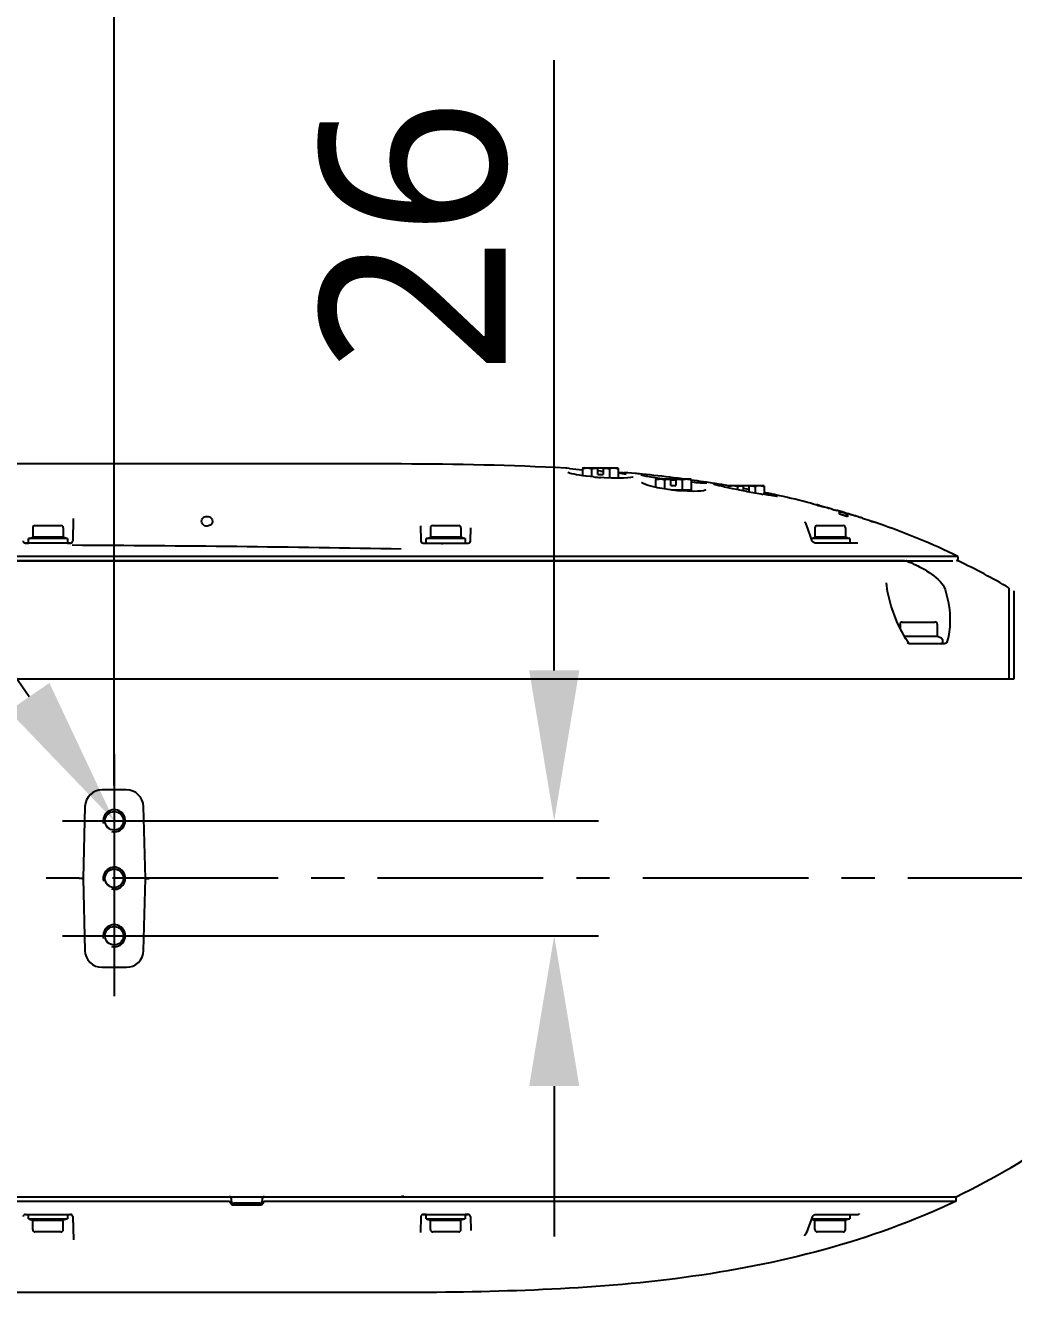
# Model space of a CAD drawing. Header units: millimetres. Extents: x 5828 to 6704, y 123 to 421.
# Drawn here: x 6408.4 to 6419.58, y 312.21 to 326.53 of the extents above; entities that cross this region are included whole.
import ezdxf
from ezdxf import colors
from ezdxf.entities.mleader import LeaderData, LeaderLine
from ezdxf.math import Vec2, Vec3

# ---------------------------------------------------------------- set-up
doc = ezdxf.new("R2010")
doc.units = ezdxf.units.MM
doc.linetypes.add('BANKLINE1', pattern=[5.5, 4, -1.5])
doc.linetypes.add('CENTER', pattern=[0.6, 0.375, -0.075, 0.075, -0.075])
for name, color, linetype in [('00_COMPONENTS', 7, 'BANKLINE1'), ('DIM', 7, 'Continuous'), ('中心线', 7, 'Continuous'), ('外形图', 7, 'Continuous')]:
    doc.layers.add(name, color=color, linetype=linetype)
doc.styles.add('微软雅黑', font='msyh.ttc', dxfattribs={"height": 2.1})
doc.dimstyles.new('尺寸标注_1_20比例', dxfattribs={"dimtxt": 2.1, "dimasz": 1.7, "dimexe": 0.5, "dimexo": 0.4, "dimgap": 0.5, "dimtad": 1, "dimdec": 1, "dimlfac": 20, "dimdsep": 46, "dimtxsty": '微软雅黑', "dimcen": 0.09, "dimadec": 0, "dimazin": 0, "dimtp": 0.01, "dimtm": 0.01, "dimtfac": 1, "dimtdec": 1, "dimtofl": 0, "dimtmove": 0, "dimatfit": 3, "dimfxl": 1, "dimtolj": 1, "dimarcsym": 0})

# ---------------------------------------------------------------- blocks, each defined once
blk = doc.blocks.new('*D1367')
at = {"layer": 'Defpoints', "color": 0}
for p in [(6409.405, 317.541), (6409.405, 316.241), (6414.382, 316.241)]:
    blk.add_point(p, dxfattribs=at)
at = {"layer": 'DIM', "color": 0, "lineweight": -2}
for p, q in [((6414.382, 319.241), (6414.382, 326.14)), ((6409.805, 317.541), (6414.882, 317.541)), ((6409.805, 316.241), (6414.882, 316.241)), ((6414.382, 314.541), (6414.382, 312.841))]:
    blk.add_line(p, q, dxfattribs=at)
at = {"layer": 'DIM', "color": 0}
for points in [[(6414.099, 319.241), (6414.666, 319.241), (6414.382, 317.541)], [(6414.666, 314.541), (6414.099, 314.541), (6414.382, 316.241)]]:
    blk.add_solid(points, dxfattribs=at)
at = {"layer": 'DIM', "color": 0, "insert": (6412.797, 324.151), "char_height": 2.1, "attachment_point": 5, "rotation": 90, "style": '微软雅黑'}
blk.add_mtext('\\A1;26', dxfattribs=at)
blk = doc.blocks.new('*D1372')
at = {"layer": 'Defpoints', "color": 0}
for p in [(6442.255, 337.297), (6409.405, 317.541), (6442.255, 317.541)]:
    blk.add_point(p, dxfattribs=at)
at = {"layer": 'DIM', "color": 0, "lineweight": -2}
for p, q in [((6409.405, 317.941), (6409.405, 337.797)), ((6442.255, 317.941), (6442.255, 337.797)), ((6411.105, 337.297), (6440.555, 337.297))]:
    blk.add_line(p, q, dxfattribs=at)
at = {"layer": 'DIM', "color": 0}
for points in [[(6411.105, 337.58), (6411.105, 337.013), (6409.405, 337.297)], [(6440.555, 337.013), (6440.555, 337.58), (6442.255, 337.297)]]:
    blk.add_solid(points, dxfattribs=at)
at = {"layer": 'DIM', "color": 0, "insert": (6425.83, 338.883), "char_height": 2.1, "attachment_point": 5, "style": '微软雅黑'}
blk.add_mtext('\\A1;657', dxfattribs=at)

msp = doc.modelspace()

# ---------------------------------------------------------------- linework, layer by layer
at = {"layer": '00_COMPONENTS', "linetype": 'CENTER', "ltscale": 20}
for p, q in [((6409.4047, 318.2945), (6409.4047, 315.557)), ((6408.8213, 317.541), (6409.9796, 317.541)), ((6408.8213, 316.241), (6409.9796, 316.241))]:
    msp.add_line(p, q, dxfattribs=at)
at = {"layer": '00_COMPONENTS', "linetype": 'ByBlock', "ltscale": 20}
msp.add_line((6409.4047, 317.541), (6409.4047, 316.241), dxfattribs=at)
at = {"layer": '中心线', "linetype": 'CENTER', "ltscale": 5}
msp.add_line((6456.2586, 316.891), (6393.9368, 316.891), dxfattribs=at)
at = {"layer": '外形图', "linetype": 'Continuous'}
for p, q in [((6412.6548, 321.5754), (6405.0044, 321.5761)), ((6414.5262, 321.5266), (6414.5144, 321.5278)), ((6414.5566, 321.5236), (6414.5262, 321.5266)), ((6414.7298, 321.5309), (6414.7027, 321.5236)), ((6414.7027, 321.5309), (6415.1069, 321.5309)), ((6414.7027, 321.5236), (6414.7027, 321.4434)), ((6414.7298, 321.5309), (6414.8748, 321.5309)), ((6414.8038, 321.5236), (6414.8038, 321.4313)), ((6414.9067, 321.494), (6414.8746, 321.4964)), ((6414.8748, 321.4559), (6414.8748, 321.5309)), ((6414.8748, 321.4559), (6414.9348, 321.4559)), ((6414.9461, 321.4199), (6414.9065, 321.4225)), ((6414.9348, 321.4919), (6414.9067, 321.494)), ((6414.9348, 321.5309), (6414.9348, 321.4559)), ((6414.9348, 321.5309), (6415.0798, 321.5309)), ((6415.0305, 321.4162), (6414.9461, 321.4199)), ((6415.0059, 321.5236), (6415.0059, 321.4173)), ((6415.0798, 321.5309), (6415.1069, 321.5236)), ((6415.1069, 321.5236), (6415.1069, 321.4149)), ((6415.2162, 321.4734), (6415.1698, 321.4762)), ((6415.2507, 321.4209), (6415.2151, 321.4177)), ((6415.2969, 321.4685), (6415.2162, 321.4734)), ((6415.3772, 321.4605), (6415.3641, 321.4619)), ((6415.5277, 321.4059), (6415.9319, 321.4059)), ((6415.5548, 321.4059), (6415.5277, 321.3986)), ((6415.5277, 321.3986), (6415.5277, 321.3113)), ((6415.5548, 321.4059), (6415.6998, 321.4059)), ((6415.6089, 321.4059), (6415.6039, 321.4066)), ((6415.6288, 321.3986), (6415.6288, 321.2921)), ((6415.6998, 321.3309), (6415.6998, 321.4059)), ((6415.7365, 321.4199), (6415.733, 321.4203)), ((6415.7612, 321.4168), (6415.7365, 321.4199)), ((6415.7598, 321.4059), (6415.7598, 321.3309)), ((6415.7598, 321.4059), (6415.9048, 321.4059)), ((6415.8301, 321.4079), (6415.8107, 321.4104)), ((6415.8309, 321.3986), (6415.8309, 321.2809)), ((6415.9048, 321.4059), (6415.9319, 321.3986)), ((6415.9319, 321.3986), (6415.9319, 321.2809)), ((6415.7262, 321.3905), (6415.6984, 321.394)), ((6415.6998, 321.3309), (6415.7598, 321.3309)), ((6415.9319, 321.2809), (6415.7092, 321.2809)), ((6415.7577, 321.3868), (6415.7262, 321.3905)), ((6415.9497, 321.2658), (6415.8892, 321.2666)), ((6415.9048, 321.2664), (6415.9048, 321.2809)), ((6415.9678, 321.3655), (6415.9319, 321.3686)), ((6415.959, 321.2659), (6415.9497, 321.2658)), ((6416.0053, 321.2672), (6415.959, 321.2659)), ((6416.0424, 321.2698), (6416.0053, 321.2672)), ((6416.0701, 321.2736), (6416.0424, 321.2698)), ((6416.096, 321.3704), (6416.0727, 321.3739)), ((6416.109, 321.3685), (6416.096, 321.3704)), ((6416.2024, 321.354), (6416.1881, 321.3563)), ((6416.3977, 321.2962), (6416.3514, 321.3058)), ((6416.3528, 321.3309), (6416.7569, 321.3309)), ((6416.3798, 321.3309), (6416.3528, 321.3236)), ((6416.3528, 321.3236), (6416.3528, 321.3055)), ((6416.3798, 321.3309), (6416.5248, 321.3309)), ((6416.4484, 321.2859), (6416.3977, 321.2962)), ((6416.5026, 321.2754), (6416.4484, 321.2859)), ((6416.4538, 321.3236), (6416.4538, 321.2849)), ((6416.5594, 321.2647), (6416.5026, 321.2754)), ((6416.5248, 321.2712), (6416.5248, 321.3309)), ((6416.5595, 321.2922), (6416.5258, 321.2985)), ((6416.5642, 321.2913), (6416.5595, 321.2922)), ((6416.5595, 321.292), (6416.5645, 321.2911)), ((6416.5857, 321.2872), (6416.5642, 321.2913)), ((6416.5645, 321.2911), (6416.585, 321.2872)), ((6416.5848, 321.3309), (6416.5848, 321.26)), ((6416.5848, 321.3309), (6416.7298, 321.3309)), ((6416.6559, 321.3236), (6416.6559, 321.2473)), ((6416.7298, 321.3309), (6416.7569, 321.3236)), ((6416.7569, 321.3236), (6416.7569, 321.2302)), ((6416.8044, 321.2435), (6416.7906, 321.2464)), ((6416.7911, 321.2458), (6416.7969, 321.2446)), ((6416.8381, 321.2177), (6416.8034, 321.2229)), ((6416.8245, 321.2393), (6416.8044, 321.2435)), ((6416.8366, 321.2367), (6416.8245, 321.2393)), ((6416.8362, 321.236), (6416.8439, 321.2342)), ((6416.844, 321.2351), (6416.8366, 321.2367)), ((6416.8535, 321.2155), (6416.8381, 321.2177)), ((6416.8676, 321.2136), (6416.8535, 321.2155)), ((6416.8803, 321.2119), (6416.8676, 321.2136)), ((6416.9195, 321.2188), (6416.9015, 321.2227)), ((6416.9329, 321.2158), (6416.9195, 321.2188)), ((6417.2798, 321.1324), (6417.2798, 321.1325)), ((6417.3853, 321.1047), (6417.3851, 321.1047)), ((6417.4296, 321.0907), (6417.3852, 321.1028)), ((6417.4386, 321.0882), (6417.4296, 321.0907)), ((6417.4324, 321.0912), (6417.4497, 321.0865)), ((6417.4758, 321.078), (6417.4386, 321.0882)), ((6417.4497, 321.0865), (6417.4646, 321.0825)), ((6417.4646, 321.0825), (6417.469, 321.0814)), ((6417.4789, 321.0772), (6417.4758, 321.078)), ((6417.4897, 321.0742), (6417.4789, 321.0772)), ((6417.4895, 321.0762), (6417.4895, 321.0766)), ((6417.5217, 321.0654), (6417.4897, 321.0742)), ((6417.5981, 321.0457), (6417.5981, 321.0454)), ((6417.6115, 321.0417), (6417.5981, 321.0457)), ((6417.6098, 321.0064), (6417.6098, 321.0359)), ((6417.6195, 321.0394), (6417.6115, 321.0417)), ((6417.6276, 321.037), (6417.6195, 321.0394)), ((6417.6615, 321.0262), (6417.6615, 321.0267)), ((6417.6863, 321.0194), (6417.7016, 321.0148)), ((6417.6998, 321.0089), (6417.6998, 320.979)), ((6417.7016, 321.0148), (6417.7101, 321.0121)), ((6417.7492, 320.9994), (6417.7314, 321.0049)), ((6417.7374, 321.0036), (6417.7492, 320.9998)), ((6408.4822, 320.8534), (6408.4822, 320.7482)), ((6408.5072, 320.8784), (6408.8022, 320.8784)), ((6408.8272, 320.8534), (6408.8272, 320.7482)), ((6408.9421, 320.9603), (6408.9354, 320.7052)), ((6412.8696, 320.8775), (6412.8741, 320.7052)), ((6412.9823, 320.8534), (6412.9823, 320.7482)), ((6413.0073, 320.8784), (6413.3023, 320.8784)), ((6413.3273, 320.8534), (6413.3273, 320.7482)), ((6413.4354, 320.7052), (6413.4393, 320.8539)), ((6417.2186, 320.9205), (6417.2186, 320.9206)), ((6417.2186, 320.9205), (6417.2186, 320.9206)), ((6417.2194, 320.9178), (6417.2186, 320.9205)), ((6417.223, 320.9113), (6417.2194, 320.9178)), ((6417.223, 320.9113), (6417.223, 320.9113)), ((6417.2256, 320.9071), (6417.223, 320.9113)), ((6417.2317, 320.8958), (6417.2256, 320.9071)), ((6417.2539, 320.8362), (6417.2404, 320.8753)), ((6417.2807, 320.7573), (6417.2539, 320.8362)), ((6417.3323, 320.8534), (6417.3323, 320.7482)), ((6417.3573, 320.8784), (6417.6523, 320.8784)), ((6417.6773, 320.8534), (6417.6773, 320.7482)), ((6417.869, 320.9596), (6417.869, 320.9614)), ((6417.8712, 320.9608), (6417.8739, 320.9594)), ((6417.9689, 320.929), (6417.9754, 320.9268)), ((6417.9689, 320.9283), (6417.9689, 320.9264)), ((6417.9754, 320.9268), (6417.992, 320.9212)), ((6418.0379, 320.9054), (6418.0379, 320.9047)), ((6418.0464, 320.9026), (6418.0381, 320.9055)), ((6408.9104, 320.6809), (6408.3991, 320.6809)), ((6408.3991, 320.6809), (6408.4347, 320.6809)), ((6408.4347, 320.6809), (6408.4347, 320.7309)), ((6408.8747, 320.7309), (6408.4347, 320.7309)), ((6408.8747, 320.6809), (6408.4347, 320.6809)), ((6408.4446, 320.7345), (6408.4822, 320.7482)), ((6408.8272, 320.7482), (6408.4822, 320.7482)), ((6408.8649, 320.7345), (6408.8272, 320.7482)), ((6408.8747, 320.7309), (6408.8747, 320.6809)), ((6408.8747, 320.6809), (6408.9104, 320.6809)), ((6412.8991, 320.6809), (6413.4104, 320.6809)), ((6412.9348, 320.6809), (6412.9348, 320.7309)), ((6413.3748, 320.7309), (6412.9348, 320.7309)), ((6412.9447, 320.7345), (6412.9823, 320.7482)), ((6413.3273, 320.7482), (6412.9823, 320.7482)), ((6413.3649, 320.7345), (6413.3273, 320.7482)), ((6413.3748, 320.7309), (6413.3748, 320.6809)), ((6417.2951, 320.7138), (6417.2807, 320.7573)), ((6417.7249, 320.7309), (6417.2895, 320.7309)), ((6417.2947, 320.7345), (6417.3323, 320.7482)), ((6417.2967, 320.7098), (6417.2951, 320.7138)), ((6417.3109, 320.6913), (6417.305, 320.6971)), ((6417.3183, 320.6861), (6417.3109, 320.6913)), ((6417.3267, 320.6823), (6417.3183, 320.6861)), ((6417.3349, 320.6809), (6417.3267, 320.6823)), ((6417.6773, 320.7482), (6417.3323, 320.7482)), ((6417.8181, 320.6809), (6417.335, 320.6809)), ((6417.7249, 320.6809), (6417.3363, 320.6809)), ((6417.715, 320.7345), (6417.6773, 320.7482)), ((6417.7249, 320.7309), (6417.7249, 320.6809)), ((6418.9496, 320.5309), (6397.5986, 320.5309)), ((6418.3441, 320.4809), (6397.6142, 320.4809)), ((6397.6157, 320.4809), (6418.8905, 320.4809)), ((6408.5297, 320.4809), (6408.5663, 320.4809)), ((6408.7531, 320.4809), (6408.7797, 320.4809)), ((6409.1496, 320.4809), (6409.0361, 320.4809)), ((6409.0361, 320.4809), (6409.1496, 320.4809)), ((6409.9614, 320.4809), (6409.7364, 320.4809)), ((6410.131, 320.4809), (6410.1372, 320.4809)), ((6411.881, 320.4809), (6412.5286, 320.4809)), ((6413.0298, 320.4809), (6413.0664, 320.4809)), ((6413.2531, 320.4809), (6413.2798, 320.4809)), ((6413.8451, 320.4809), (6413.5057, 320.4809)), ((6414.6805, 320.4809), (6414.316, 320.4809)), ((6417.3798, 320.4809), (6417.4165, 320.4809)), ((6417.6032, 320.4809), (6417.6298, 320.4809)), ((6418.0862, 320.4809), (6418.1852, 320.4809)), ((6418.3964, 320.4663), (6418.4033, 320.4637)), ((6418.586, 320.4809), (6418.892, 320.4809)), ((6418.9496, 320.5309), (6418.9496, 320.4959)), ((6418.1428, 320.2305), (6418.1428, 320.2305)), ((6419.5299, 319.1411), (6419.5299, 320.1724)), ((6419.5799, 320.1429), (6419.5799, 319.1411)), ((6418.2934, 319.7227), (6418.2586, 319.796)), ((6418.3605, 319.5996), (6418.2934, 319.7227)), ((6418.2949, 319.7636), (6418.2949, 319.7201)), ((6418.3199, 319.7886), (6418.6899, 319.7886)), ((6418.7149, 319.7636), (6418.7149, 319.6229)), ((6418.7149, 319.6229), (6418.3478, 319.6229)), ((6418.3892, 319.5527), (6418.3605, 319.5996)), ((6418.7823, 319.5411), (6418.4094, 319.5411)), ((6418.765, 319.6047), (6418.7149, 319.6229)), ((6418.7749, 319.5906), (6418.7749, 319.5561)), ((6419.5299, 319.1411), (6406.019, 319.1411)), ((6419.5799, 319.1411), (6418.8206, 319.1411)), ((6409.5415, 317.8911), (6409.268, 317.8911)), ((6409.074, 317.7023), (6409.0521, 316.8884)), ((6409.7574, 316.8884), (6409.7355, 317.7023)), ((6409.0491, 316.8854), (6409.0521, 316.8884)), ((6409.0521, 316.8884), (6409.0729, 316.0735)), ((6409.7366, 316.0735), (6409.7574, 316.8884)), ((6409.7601, 316.8857), (6409.7574, 316.8884)), ((6409.2666, 315.8844), (6409.5429, 315.8844)), ((6397.3289, 313.291), (6414.1473, 313.291)), ((6397.5989, 313.241), (6410.7066, 313.241)), ((6410.7311, 313.2403), (6410.7304, 313.2666)), ((6411.0791, 313.2666), (6411.0784, 313.2403)), ((6411.1024, 313.241), (6414.1469, 313.241)), ((6412.667, 313.2919), (6412.6688, 313.3043)), ((6412.667, 313.2919), (6412.6732, 313.291)), ((6412.6732, 313.291), (6412.675, 313.3035)), ((6414.1469, 313.241), (6418.9283, 313.241)), ((6414.1473, 313.291), (6418.9283, 313.291)), ((6418.9283, 313.241), (6418.9283, 313.276)), ((6408.3991, 313.091), (6408.9104, 313.091)), ((6408.4347, 313.041), (6408.4347, 313.091)), ((6408.8747, 313.091), (6408.8747, 313.041)), ((6410.7558, 313.1984), (6411.0532, 313.1984)), ((6411.0534, 313.216), (6410.7561, 313.216)), ((6412.9348, 313.091), (6412.8991, 313.091)), ((6412.8991, 313.091), (6413.4104, 313.091)), ((6412.9348, 313.041), (6412.9348, 313.091)), ((6412.9348, 313.091), (6413.3748, 313.091)), ((6413.3748, 313.091), (6413.3748, 313.041)), ((6413.4104, 313.091), (6413.3748, 313.091)), ((6417.3414, 313.091), (6417.8249, 313.091)), ((6417.3415, 313.091), (6417.7249, 313.091)), ((6417.7249, 313.091), (6417.7249, 313.041)), ((6408.4347, 313.041), (6408.8747, 313.041)), ((6408.4446, 313.0374), (6408.4822, 313.0237)), ((6408.4822, 312.9185), (6408.4822, 313.0237)), ((6408.4822, 313.0237), (6408.8272, 313.0237)), ((6408.8649, 313.0374), (6408.8272, 313.0237)), ((6408.8272, 312.9185), (6408.8272, 313.0237)), ((6408.9354, 313.0666), (6408.9423, 312.8023)), ((6408.9355, 313.0611), (6408.9423, 312.8023)), ((6412.8741, 313.0666), (6412.8694, 312.8855)), ((6412.9348, 313.041), (6413.3748, 313.041)), ((6412.9447, 313.0374), (6412.9823, 313.0237)), ((6412.9823, 312.9185), (6412.9823, 313.0237)), ((6412.9823, 313.0237), (6413.3273, 313.0237)), ((6413.3649, 313.0374), (6413.3273, 313.0237)), ((6413.3273, 312.9185), (6413.3273, 313.0237)), ((6413.4354, 313.0666), (6413.4396, 312.908)), ((6417.2595, 312.9399), (6417.2883, 313.0171)), ((6417.2883, 313.0171), (6417.3046, 313.0619)), ((6417.2956, 313.0371), (6417.3323, 313.0237)), ((6417.297, 313.041), (6417.7249, 313.041)), ((6417.3323, 312.9185), (6417.3323, 313.0237)), ((6417.3323, 313.0237), (6417.6773, 313.0237)), ((6417.715, 313.0374), (6417.6773, 313.0237)), ((6417.6773, 312.9185), (6417.6773, 313.0237)), ((6408.8022, 312.8935), (6408.5072, 312.8935)), ((6413.3023, 312.8935), (6413.0073, 312.8935)), ((6417.2185, 312.8498), (6417.2188, 312.8523)), ((6417.2185, 312.8498), (6417.2185, 312.8499)), ((6417.2188, 312.8523), (6417.2267, 312.8681)), ((6417.2266, 312.8681), (6417.2298, 312.8727)), ((6417.2298, 312.8727), (6417.2357, 312.8824)), ((6417.2357, 312.8824), (6417.2372, 312.8852)), ((6417.2372, 312.8852), (6417.2463, 312.9052)), ((6417.2463, 312.9052), (6417.2595, 312.9399)), ((6417.6523, 312.8935), (6417.3573, 312.8935)), ((6412.6548, 312.2067), (6404.9039, 312.206))]:
    msp.add_line(p, q, dxfattribs=at)
for points in [[(6414.8266, 321.429), (6414.7889, 321.4328), (6414.7451, 321.4379), (6414.7044, 321.4432), (6414.6675, 321.4486), (6414.6346, 321.4541), (6414.6061, 321.4595), (6414.5821, 321.4646), (6414.5627, 321.4695), (6414.548, 321.4738), (6414.5381, 321.4775), (6414.5364, 321.4782)], [(6415.2151, 321.4177), (6415.1663, 321.4155), (6415.1044, 321.4149), (6415.0305, 321.4162)], [(6415.2765, 321.4258), (6415.2722, 321.4246), (6415.2507, 321.4209)], [(6415.4241, 321.4356), (6415.4098, 321.4384), (6415.3975, 321.441), (6415.3869, 321.4433), (6415.3783, 321.4454), (6415.3714, 321.4472), (6415.3663, 321.4487), (6415.363, 321.4498)], [(6415.6039, 321.4066), (6415.5758, 321.4106), (6415.5491, 321.4146), (6415.5239, 321.4184), (6415.5003, 321.4222), (6415.4785, 321.4258), (6415.4585, 321.4293), (6415.4403, 321.4325), (6415.4241, 321.4356)], [(6415.4468, 321.3325), (6415.4132, 321.3438), (6415.3885, 321.3539), (6415.3734, 321.3621), (6415.3708, 321.3638)], [(6415.5461, 321.307), (6415.5375, 321.3089), (6415.4885, 321.3208), (6415.4468, 321.3325)], [(6415.8892, 321.2666), (6415.7786, 321.2731), (6415.6718, 321.2851), (6415.5775, 321.3006), (6415.5461, 321.307)], [(6416.0392, 321.3602), (6416.0236, 321.3612), (6416.0064, 321.3624), (6415.9878, 321.3638), (6415.9678, 321.3655)], [(6416.0658, 321.3587), (6416.0532, 321.3593), (6416.0392, 321.3602)], [(6416.1072, 321.3582), (6416.107, 321.3582), (6416.1046, 321.358), (6416.1001, 321.3579), (6416.0939, 321.3578), (6416.0861, 321.3579), (6416.0767, 321.3582), (6416.0658, 321.3587)], [(6416.0945, 321.2802), (6416.0949, 321.2805), (6416.0881, 321.2777), (6416.0701, 321.2736)], [(6416.2451, 321.3298), (6416.2327, 321.3329), (6416.2217, 321.3357), (6416.2123, 321.3382), (6416.2043, 321.3405), (6416.1977, 321.3424), (6416.1926, 321.344), (6416.1888, 321.3453), (6416.1866, 321.3462)], [(6416.3514, 321.3058), (6416.3101, 321.3148), (6416.2916, 321.3189), (6416.2746, 321.3228), (6416.2591, 321.3265), (6416.2451, 321.3298)], [(6416.8034, 321.2229), (6416.7641, 321.2291), (6416.7444, 321.2323)], [(6416.91, 321.2085), (6416.9015, 321.2094), (6416.8916, 321.2105), (6416.8803, 321.2119)], [(6417.2404, 320.8753), (6417.2327, 320.894), (6417.2317, 320.8959)], [(6417.305, 320.6971), (6417.3002, 320.7034), (6417.2967, 320.7098)], [(6413.1218, 320.6719), (6413.1146, 320.672), (6413.1075, 320.6735)], [(6418.3747, 320.4759), (6418.3685, 320.4802), (6418.3656, 320.4809)], [(6418.3747, 320.4759), (6418.3792, 320.4736), (6418.3843, 320.4713), (6418.3901, 320.4689), (6418.3964, 320.4663)], [(6418.2586, 319.796), (6418.1923, 319.9666), (6418.1514, 320.1344), (6418.1428, 320.2305)], [(6417.3046, 313.0619), (6417.3064, 313.066), (6417.3105, 313.0727), (6417.316, 313.079), (6417.3229, 313.0846)], [(6417.3229, 313.0846), (6417.331, 313.0888), (6417.3394, 313.0909), (6417.3414, 313.091)], [(6417.8333, 313.0956), (6417.8303, 313.0932), (6417.8274, 313.0916), (6417.8249, 313.091)]]:
    msp.add_lwpolyline(points, dxfattribs=at)
for centre in [(6409.4047, 317.541), (6409.4047, 316.891), (6409.4047, 316.241)]:
    msp.add_circle(centre, 0.105, dxfattribs=at)
for centre, radius, start, end in [((6415.9536, 336.0253), 14.5688, 264.49728, 265.06504), ((6414.7374, 321.2756), 0.2567, 75.00618, 77.18201), ((6415.1274, 324.6074), 3.1928, 264.58359, 266.03427), ((6414.4718, 315.6098), 5.8983, 85.4956, 85.77177), ((6415.0723, 321.2756), 0.2567, 102.81799, 104.99382), ((6416.8836, 349.0865), 27.6634, 266.31847, 266.44821), ((6413.6472, 304.4787), 17.0697, 84.22725, 84.45373), ((6413.7639, 305.5963), 15.946, 82.90674, 84.19338), ((6415.5624, 321.1506), 0.2567, 75.00618, 77.18201), ((6413.8874, 306.6099), 14.925, 82.5962, 82.7878), ((6415.8973, 321.1506), 0.2567, 102.81799, 104.99382), ((6414.0022, 307.4573), 14.0698, 81.53773, 82.119), ((6414.0806, 307.9823), 13.539, 81.04456, 81.38354), ((6414.1497, 308.4166), 13.0993, 80.31362, 80.98417), ((6416.3874, 321.0756), 0.2567, 75.00618, 77.18201), ((6418.2865, 330.576), 9.4702, 259.49158, 260.63369), ((6416.7223, 321.0756), 0.2567, 102.81799, 104.99382), ((6414.4154, 309.8554), 11.636, 78.22176, 78.38959), ((6415.3313, 314.419), 6.9812, 77.92957, 78.20747), ((6415.6506, 315.9082), 5.458, 77.56141, 77.87656), ((6415.8291, 316.7193), 4.6276, 77.43021, 77.55654), ((6414.4682, 310.1049), 11.381, 77.65429, 77.95063), ((6414.5913, 310.6516), 10.8206, 75.61221, 77.50185), ((6422.7279, 340.7711), 20.381, 254.61455, 254.80279), ((6414.7496, 311.2692), 10.1827, 74.99415, 75.19924), ((6420.2746, 331.0937), 10.3993, 254.64985, 254.83992), ((6418.3097, 323.8377), 2.882, 254.81948, 255.32011), ((6414.9416, 311.978), 9.4428, 73.39579, 73.58654), ((6414.9446, 311.9873), 9.4082, 73.35179, 73.54329), ((6415.1555, 312.7966), 8.5689, 72.7266, 73.35576), ((6414.8934, 311.7793), 9.653, 73.36366, 73.54578), ((6414.9574, 312.0307), 9.3878, 73.20462, 73.39579), ((6414.9599, 312.0385), 9.3548, 73.15991, 73.35179), ((6414.9262, 311.8939), 9.533, 72.88697, 73.32624), ((6414.9728, 312.082), 9.3342, 73.01307, 73.20462), ((6414.9751, 312.0887), 9.3023, 72.96766, 73.15991), ((6416.6902, 317.7279), 3.439, 72.27136, 72.74698), ((6417.3558, 319.6614), 1.3952, 73.31497, 73.65663), ((6414.9572, 311.9897), 9.433, 72.52292, 72.78372), ((6414.9815, 312.0722), 9.3464, 72.00449, 72.77477), ((6414.9766, 312.0512), 9.3685, 72.27189, 72.5229), ((6414.9953, 312.1099), 9.307, 72.0153, 72.27189), ((6408.5072, 320.8534), 0.025, 90, 180), ((6408.8022, 320.8534), 0.025, 0, 90), ((6413.0073, 320.8534), 0.025, 90, 180), ((6413.3023, 320.8534), 0.025, 0, 90), ((6417.3573, 320.8534), 0.025, 90, 180), ((6417.6523, 320.8534), 0.025, 0, 90), ((6415.0496, 312.2964), 9.1104, 71.31067, 71.97285), ((6417.0518, 318.13), 2.9446, 70.95558, 71.85424), ((6417.0219, 318.0516), 3.0292, 70.40387, 71.32139), ((6414.4511, 310.5687), 10.9406, 70.86209, 71.0018), ((6415.2351, 312.7895), 8.5864, 64.36744, 70.88873), ((6408.3991, 320.7059), 0.025, 181.5, 270), ((6408.4497, 320.7204), 0.015, 110, 135.55634), ((6408.8597, 320.7204), 0.015, 44.44366, 70), ((6408.9104, 320.7059), 0.025, 270, 358.5), ((6408.9104, 320.7059), 0.025, 297.26504, 329), ((6412.8991, 320.7059), 0.025, 181.5, 211), ((6412.8991, 320.7059), 0.025, 181.5, 270), ((6412.9498, 320.7204), 0.015, 110, 135.55634), ((6413.3598, 320.7204), 0.015, 44.44366, 70), ((6413.4104, 320.7059), 0.025, 270, 358.5), ((6413.4104, 320.7059), 0.025, 328.46747, 358.5), ((6417.2998, 320.7204), 0.015, 110, 134.28423), ((6417.7098, 320.7204), 0.015, 44.44366, 70), ((6407.5278, 32.6531), 288.0059, 88.980464, 89.720939), ((6418.0576, 319.5534), 0.9737, 66.09387, 69.20533), ((6418.9346, 320.4959), 0.015, 270, 0), ((6415.4348, 313.1691), 8.1127, 59.68403, 64.29831), ((6418.3199, 319.7636), 0.025, 90, 180), ((6418.6899, 319.7636), 0.025, 0, 90), ((6418.7599, 319.5561), 0.015, 288, 0), ((6418.7599, 319.5906), 0.015, 0, 70), ((6418.2254, 319.7433), 0.628, 343.56685, 344.05009), ((6409.4047, 317.541), 0.125, 255, 195), ((6409.4047, 316.891), 0.125, 255, 195), ((6409.4047, 316.241), 0.125, 255, 195), ((6415.4794, 320.5262), 8.0152, 295.48582, 305.58699), ((6410.7054, 313.266), 0.025, 1.5, 90), ((6410.7561, 313.241), 0.025, 181.5, 270), ((6411.0534, 313.241), 0.025, 270, 358.5), ((6411.1041, 313.266), 0.025, 90, 178.5), ((6418.9133, 313.276), 0.015, 0, 90), ((6408.3991, 313.066), 0.025, 90, 178.5), ((6408.9104, 313.066), 0.025, 1.5, 90), ((6412.8991, 313.066), 0.025, 90, 178.5), ((6412.8991, 313.066), 0.025, 90, 178.5), ((6413.4104, 313.066), 0.025, 1.5, 90), ((6413.4104, 313.066), 0.025, 1.5, 90), ((6408.4497, 313.0515), 0.015, 224.44366, 250), ((6408.8597, 313.0515), 0.015, 290, 315.55634), ((6412.9498, 313.0515), 0.015, 224.44366, 250), ((6413.3598, 313.0515), 0.015, 290, 315.55634), ((6417.7098, 313.0515), 0.015, 290, 315.55634), ((6408.5072, 312.9185), 0.025, 180, 270), ((6408.8022, 312.9185), 0.025, 270, 0), ((6413.0073, 312.9185), 0.025, 180, 270), ((6413.3023, 312.9185), 0.025, 270, 0), ((6417.3573, 312.9185), 0.025, 180, 270), ((6417.6523, 312.9185), 0.025, 270, 0)]:
    msp.add_arc(centre, radius, start, end, dxfattribs=at)
for centre, major_axis, ratio, start_param, end_param in [((6409.268, 317.6971), (0.1941, 0), 0.999675, 1.5707963, 3.1147541), ((6409.5415, 317.6971), (0.1941, 0), 0.999675, 0.0268385, 1.5707963), ((6409.2669, 316.0787), (0.0851, 0.1747), 0.998305, -4.2328226, -2.6888648), ((6409.5426, 316.0787), (-0.0851, 0.1747), 0.998305, -3.5943205, -2.0503627)]:
    msp.add_ellipse(centre, major_axis=major_axis, ratio=ratio, start_param=start_param, end_param=end_param, dxfattribs=at)
for points in [[(6414.5144, 321.5278), (6413.8953, 321.5626), (6413.2749, 321.573), (6412.6548, 321.5754)], [(6414.7027, 321.5236), (6414.7117, 321.526), (6414.7208, 321.528), (6414.73, 321.5292)], [(6414.73, 321.5292), (6414.7377, 321.5303), (6414.7455, 321.5309), (6414.7533, 321.5309)], [(6414.8038, 321.5236), (6414.8273, 321.5268), (6414.8511, 321.5291), (6414.8748, 321.5302)], [(6414.9348, 321.5302), (6414.9586, 321.5291), (6414.9823, 321.5268), (6415.0059, 321.5236)], [(6415.108, 321.4734), (6415.1377, 321.47), (6415.1674, 321.4662), (6415.1969, 321.4616)], [(6415.5277, 321.3986), (6415.5367, 321.401), (6415.5458, 321.403), (6415.555, 321.4042)], [(6415.555, 321.4042), (6415.5627, 321.4053), (6415.5705, 321.4059), (6415.5783, 321.4059)], [(6415.6288, 321.3986), (6415.6524, 321.4018), (6415.6761, 321.4041), (6415.6998, 321.4052)], [(6415.7598, 321.4052), (6415.7836, 321.4041), (6415.8073, 321.4018), (6415.8309, 321.3986)], [(6416.3528, 321.3236), (6416.3617, 321.326), (6416.3708, 321.328), (6416.38, 321.3292)], [(6416.38, 321.3292), (6416.3877, 321.3303), (6416.3955, 321.3309), (6416.4033, 321.3309)], [(6416.4538, 321.3236), (6416.4774, 321.3268), (6416.5011, 321.3291), (6416.5248, 321.3302)], [(6416.5848, 321.3302), (6416.6086, 321.3291), (6416.6323, 321.3268), (6416.6559, 321.3236)], [(6418.7506, 320.2445), (6418.7748, 320.2203), (6418.7931, 320.1894), (6418.804, 320.1569)], [(6418.804, 320.1569), (6418.8431, 320.0396), (6418.8614, 319.9138), (6418.8592, 319.7902)], [(6418.8592, 319.7902), (6418.8579, 319.7163), (6418.8495, 319.6417), (6418.8292, 319.5707)], [(6418.8277, 319.5656), (6418.824, 319.5531), (6418.8091, 319.5424), (6418.796, 319.5424)], [(6418.7159, 316.891), (6418.69, 316.8915), (6418.6641, 316.8902), (6418.6382, 316.8916)], [(6411.0532, 313.1984), (6411.0656, 313.1984), (6411.0791, 313.2039), (6411.0873, 313.2131)]]:
    msp.add_open_spline(points, degree=3, dxfattribs=at)
for points, knots in [([(6414.7533, 321.5309), (6414.7567, 321.5309), (6414.7705, 321.5304), (6414.7842, 321.5283), (6414.7943, 321.526)], [0, 0, 0, 0, 0.2485781, 1, 1, 1, 1]), ([(6415.0153, 321.526), (6415.0187, 321.5267), (6415.0322, 321.5295), (6415.0461, 321.5309), (6415.0564, 321.5309)], [0, 0, 0, 0, 0.2523232, 1, 1, 1, 1]), ([(6415.0564, 321.5309), (6415.0606, 321.5309), (6415.0776, 321.5302), (6415.0945, 321.5269), (6415.1069, 321.5236)], [0, 0, 0, 0, 0.2479706, 1, 1, 1, 1]), ([(6415.5783, 321.4059), (6415.5817, 321.4059), (6415.5955, 321.4054), (6415.6092, 321.4033), (6415.6193, 321.401)], [0, 0, 0, 0, 0.2485781, 1, 1, 1, 1]), ([(6415.8403, 321.401), (6415.8437, 321.4017), (6415.8572, 321.4045), (6415.8711, 321.4059), (6415.8814, 321.4059)], [0, 0, 0, 0, 0.2523232, 1, 1, 1, 1]), ([(6415.8814, 321.4059), (6415.8856, 321.4059), (6415.9027, 321.4052), (6415.9195, 321.4019), (6415.9319, 321.3986)], [0, 0, 0, 0, 0.2479706, 1, 1, 1, 1]), ([(6416.4033, 321.3309), (6416.4067, 321.3309), (6416.4205, 321.3304), (6416.4342, 321.3283), (6416.4443, 321.326)], [0, 0, 0, 0, 0.2485781, 1, 1, 1, 1]), ([(6416.6653, 321.326), (6416.6687, 321.3267), (6416.6822, 321.3295), (6416.6961, 321.3309), (6416.7064, 321.3309)], [0, 0, 0, 0, 0.2523232, 1, 1, 1, 1]), ([(6416.7064, 321.3309), (6416.7106, 321.3309), (6416.7277, 321.3302), (6416.7445, 321.3269), (6416.7569, 321.3236)], [0, 0, 0, 0, 0.2479706, 1, 1, 1, 1]), ([(6417.2822, 321.1315), (6417.2816, 321.1317), (6417.281, 321.1321), (6417.2798, 321.1322), (6417.2798, 321.1324)], [0, 0, 0, 0, 0.7516497, 1, 1, 1, 1]), ([(6417.3206, 321.1204), (6417.3156, 321.1218), (6417.3027, 321.1254), (6417.2899, 321.1289), (6417.2822, 321.1315)], [0, 0, 0, 0, 0.3911634, 1, 1, 1, 1]), ([(6410.3923, 320.9298), (6410.3923, 320.9498), (6410.4164, 320.979), (6410.4456, 320.9835), (6410.4548, 320.9834)], [0, 0, 0, 0, 0.6861282, 1, 1, 1, 1]), ([(6410.4548, 320.9834), (6410.4639, 320.9834), (6410.4932, 320.9785), (6410.5172, 320.9492), (6410.5172, 320.9291)], [0, 0, 0, 0, 0.3138097, 1, 1, 1, 1]), ([(6417.3851, 321.1047), (6417.3846, 321.1047), (6417.4159, 321.0958), (6417.417, 321.0954), (6417.4324, 321.0912)], [0, 0, 0, 0, 0.0301283, 1, 1, 1, 1]), ([(6417.4761, 321.0794), (6417.4799, 321.0784), (6417.4922, 321.0749), (6417.4853, 321.0773), (6417.4842, 321.0776)], [0, 0, 0, 0, 0.7733526, 1, 1, 1, 1]), ([(6417.5981, 321.0454), (6417.5981, 321.044), (6417.5879, 321.0497), (6417.5843, 321.0485), (6417.5793, 321.0498)], [0, 0, 0, 0, 0.2097491, 1, 1, 1, 1]), ([(6417.6615, 321.0269), (6417.6656, 321.0256), (6417.6739, 321.0232), (6417.6822, 321.0207), (6417.6863, 321.0194)], [0, 0, 0, 0, 0.4995546, 1, 1, 1, 1]), ([(6410.4548, 320.8713), (6410.4454, 320.8713), (6410.4151, 320.8779), (6410.3923, 320.9089), (6410.3923, 320.9298)], [0, 0, 0, 0, 0.3087449, 1, 1, 1, 1]), ([(6410.5172, 320.9291), (6410.5172, 320.9227), (6410.5123, 320.8924), (6410.4783, 320.8712), (6410.4548, 320.8713)], [0, 0, 0, 0, 0.2160121, 1, 1, 1, 1]), ([(6418.4522, 320.4436), (6418.4812, 320.4307), (6418.5884, 320.3772), (6418.6884, 320.307), (6418.7506, 320.2445)], [0, 0, 0, 0, 0.2642695, 1, 1, 1, 1]), ([(6418.3865, 319.548), (6418.3846, 319.5491), (6418.381, 319.5512), (6418.3775, 319.5536), (6418.3758, 319.5549)], [0, 0, 0, 0, 0.502801, 1, 1, 1, 1]), ([(6418.4094, 319.5411), (6418.4056, 319.5411), (6418.3975, 319.5427), (6418.3902, 319.546), (6418.3865, 319.548)], [0, 0, 0, 0, 0.4803577, 1, 1, 1, 1]), ([(6418.796, 319.5424), (6418.7939, 319.5424), (6418.7896, 319.5429), (6418.7856, 319.5443), (6418.7836, 319.5452)], [0, 0, 0, 0, 0.490838, 1, 1, 1, 1]), ([(6409.049, 316.8858), (6409.0466, 316.8833), (6409.0314, 316.8942), (6409.0191, 316.8892), (6409.0094, 316.8879)], [0, 0, 0, 0, 0.2639567, 1, 1, 1, 1]), ([(6409.7601, 316.8852), (6409.7627, 316.8827), (6409.778, 316.8946), (6409.7907, 316.8894), (6409.8005, 316.8879)], [0, 0, 0, 0, 0.2676759, 1, 1, 1, 1]), ([(6410.7066, 313.241), (6410.7073, 313.2397), (6410.7086, 313.237), (6410.7098, 313.2344), (6410.7105, 313.233)], [0, 0, 0, 0, 0.4983237, 1, 1, 1, 1]), ([(6410.7105, 313.233), (6410.7122, 313.2293), (6410.7154, 313.2219), (6410.7199, 313.2151), (6410.7227, 313.2122)], [0, 0, 0, 0, 0.5042467, 1, 1, 1, 1]), ([(6411.0873, 313.2131), (6411.0897, 313.2159), (6411.0938, 313.2223), (6411.0968, 313.2291), (6411.0983, 313.2326)], [0, 0, 0, 0, 0.4963955, 1, 1, 1, 1]), ([(6411.0983, 313.2326), (6411.099, 313.234), (6411.1003, 313.2368), (6411.1016, 313.2396), (6411.1024, 313.241)], [0, 0, 0, 0, 0.5015037, 1, 1, 1, 1]), ([(6418.9283, 313.241), (6417.9671, 312.7821), (6415.8551, 312.2573), (6413.722, 312.2108), (6412.6548, 312.2067)], [0, 0, 0, 0, 0.4995095, 1, 1, 1, 1]), ([(6410.7227, 313.2122), (6410.7234, 313.2114), (6410.7249, 313.21), (6410.7265, 313.2086), (6410.7273, 313.208)], [0, 0, 0, 0, 0.4974808, 1, 1, 1, 1]), ([(6410.7273, 313.208), (6410.7303, 313.2057), (6410.7367, 313.202), (6410.7438, 313.1999), (6410.7474, 313.1992)], [0, 0, 0, 0, 0.4980648, 1, 1, 1, 1]), ([(6410.7474, 313.1992), (6410.7488, 313.1989), (6410.7516, 313.1985), (6410.7544, 313.1984), (6410.7558, 313.1984)], [0, 0, 0, 0, 0.5039207, 1, 1, 1, 1])]:
    msp.add_open_spline(points, degree=3, knots=knots, dxfattribs=at)

# ---------------------------------------------------------------- dimensions: what is measured, and where the dimension line sits
at = {"layer": 'DIM'}
dim = msp.add_linear_dim(base=(6442.2552, 337.2966), p1=(6409.4047, 317.541), p2=(6442.2552, 317.541), dimstyle='尺寸标注_1_20比例', dxfattribs=at)
dim.commit()
dim.dimension.update_dxf_attribs({"geometry": '*D1372', "text_midpoint": (6425.83, 338.8825)})
dim = msp.add_linear_dim(base=(6414.3822, 316.241), p1=(6409.4047, 317.541), p2=(6409.4047, 316.241), angle=90, dimstyle='尺寸标注_1_20比例', dxfattribs=at)
dim.commit()
dim.dimension.update_dxf_attribs({"geometry": '*D1367', "text_midpoint": (6414.3822, 324.1511), "dimtype": 160})

# ---------------------------------------------------------------- leaders
at = {"layer": '外形图'}
ml = msp.add_multileader_mtext('Standard', dxfattribs=at)
ml.set_content('3×M5{\\A1;\\C256; depth12}', style='微软雅黑')
ml.set_leader_properties()
ml.build(insert=Vec2(0, 0))
ml.multileader.update_dxf_attribs({"text_left_attachment_type": 5, "text_right_attachment_type": 5, "dogleg_length": 0.1667, "arrow_head_size": 1.7})
ctx = ml.context
ctx.base_point, ctx.char_height, ctx.arrow_head_size, ctx.landing_gap_size, ctx.plane_origin = Vec3(6384.0147, 324.6928), 2.1, 1.7, 0.3333, Vec3(6409.4047, 316.241)
ctx.left_attachment, ctx.right_attachment, ctx.text_align_type = 5, 5, 2
notes = []
notes.append((ctx, [(0, (1, 1, 0), (6404.4828, 324.6928), (-1, 0), 0.1667, [(0, [(6409.4047, 317.541)], 0, [])])]))
ctx.mtext.insert, ctx.mtext.alignment, ctx.mtext.flow_direction = Vec3(6403.9828, 327.6022), 3, 5
for ctx, leaders in notes:
    for number, flags, end, landing, length, lines in leaders:
        leader = LeaderData()
        leader.index, (leader.has_last_leader_line, leader.has_dogleg_vector, leader.attachment_direction) = number, flags
        leader.last_leader_point, leader.dogleg_vector, leader.dogleg_length = Vec3(end), Vec3(landing), length
        for number, points, colour, breaks in lines:
            line = LeaderLine()
            line.index, line.vertices, line.color, line.breaks = number, Vec3.list(points), colors.encode_raw_color(colour), breaks
            leader.lines.append(line)
        ctx.leaders.append(leader)

doc.saveas('drawing.dxf')
